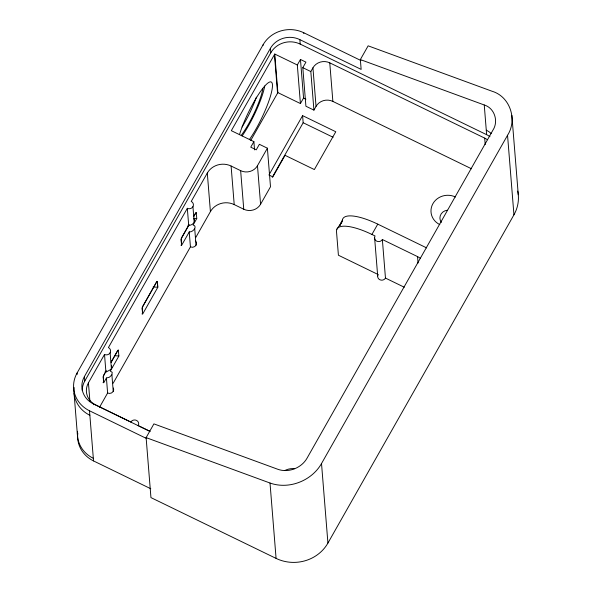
<?xml version="1.0" encoding="UTF-8"?>
<svg xmlns="http://www.w3.org/2000/svg" width="592" height="592" viewBox="0 0 592 592"><rect width="100%" height="100%" fill="white"/><g stroke="black" fill="none" stroke-linecap="round" stroke-linejoin="round"><path stroke-width="0.89" d="M339.801 225.656L342.391 220.032M339.786 225.744L341.562 222.2L336.9 229.185M111.104 362.171L117.29 351.263A2.072 0.4 -64.1 0 1 118.319 350.286L118.888 355.999L110.304 371.14L112.228 372.301L111.895 374.803L109.468 377.178L106.412 378.014L103.763 382.691L103.304 376.993A2.072 0.4 -64.1 0 1 104.214 374.521C104.791 370.459 113.39 371.147 111.585 365.612M193.843 216.169L195.19 213.793A2.072 0.4 -64.1 0 1 196.226 212.817L196.788 218.522L193.118 224.997C198.046 226.262 192.748 232.538 189.299 231.879L181.663 245.221L181.204 239.516A2.072 0.4 -64.1 0 1 182.114 237.052L188.707 225.426C191.623 225.493 195.456 222.696 194.435 219.528M360.35 59.577L484.249 104.976C494.52 108.04 498.693 121.182 493.04 129.959L307.019 458.223C301.439 468.05 288.511 473.141 277.803 469.278L153.913 423.879L146.12 437.621L270.011 483.02C288.889 489.836 311.673 480.867 321.523 463.536L507.544 135.272C517.578 119.799 510.178 96.614 492.033 91.235L368.143 45.828L360.35 59.577L361.142 69.397L299.841 39.612A21.749 20.283 -4.6 0 0 270.433 48.3L84.412 376.564L84.774 381.048A21.749 20.283 -4.6 0 0 82.229 390.365M77.197 374.403L77.086 373.004L263.107 44.748A30.051 28.016 -4.6 0 1 303.733 32.738L360.972 60.547M84.774 381.048L270.796 52.792L270.433 48.3M89.917 401.309L88.43 382.824L104.51 354.453A4.151 3.87 -4.6 0 0 110.119 352.795A4.151 3.87 -4.6 0 0 108.41 347.578L187.331 208.31A4.151 3.87 -4.6 0 0 192.94 206.652A4.151 3.87 -4.6 0 0 191.223 201.435L207.304 173.056A17.605 16.413 -4.6 0 1 231.102 166.026L240.648 170.666A12.447 11.603 -4.6 0 0 257.476 165.686L267.392 148.2L259.377 144.3L256.24 149.835L250.749 147.171L253.887 141.636L231.324 130.677L274.769 54.042L297.317 64.994L300.418 103.556L277.87 92.604L274.769 54.042M106.271 370.696L104.111 374.514A2.072 0.4 -64.1 0 0 103.193 376.986L103.652 382.684L103.001 382.639M189.092 224.56L182.01 237.044A2.072 0.4 -64.1 0 0 181.1 239.508L181.559 245.214L180.9 245.169M111.215 362.178L117.394 351.271A2.072 0.4 -64.1 0 1 118.43 350.294M193.947 216.176L195.293 213.793A2.072 0.4 -64.1 0 1 196.329 212.824M99.574 407.2L107.618 393.014A4.151 3.87 -4.6 0 0 113.383 388.026M113.146 383.253L190.432 246.871A4.151 3.87 -4.6 0 0 195.538 240.892M195.671 237.636L210.412 211.618L207.304 173.056M250.771 140.393L277.87 92.604M297.317 64.994L300.455 59.459L305.938 62.13L302.808 67.666L305.909 106.227L313.923 110.119L316.039 106.382L312.939 67.821A12.447 11.603 -4.6 0 1 329.766 62.848L484.693 138.121A17.605 16.413 -4.6 0 1 487.379 139.742M313.923 110.119L310.822 71.558L312.939 67.821M300.418 103.556L303.555 98.028L300.455 59.459M302.593 115.632L268.953 174.995L272.853 176.89L285.07 155.333L314.359 169.564L335.782 131.757L302.593 115.632L303.163 122.736L272.253 177.282M210.412 211.618A17.605 16.413 -4.6 0 1 234.21 204.588L243.749 209.228A12.447 11.603 -4.6 0 0 260.576 204.255L270.492 186.761L267.392 148.2M341.007 223.68L342.354 221.297A41.492 12.684 29.5 0 1 377.763 224.139L426.654 247.893M378.14 274.525L338.409 255.219L336.508 231.613A41.492 12.684 29.5 0 1 371.917 234.447L377.763 224.139M146.12 437.621L150.945 497.598L276.079 558.397A38.347 35.749 -4.6 0 0 327.924 543.071L513.945 214.815A38.347 35.749 -4.6 0 0 517.719 191.112M189.225 231.872L190.432 246.871M194.058 218.344L196.685 218.522M153.136 286.957L157.731 287.253L157.272 281.555A2.072 0.4 -64.1 0 0 156.236 282.525L143.064 305.783A2.072 0.4 -64.1 0 0 142.147 308.247L142.605 313.945L141.947 313.901M114.841 355.733L118.777 355.992M270.796 52.792A21.749 20.283 -4.6 0 1 300.203 44.097L486.639 134.687A21.749 20.283 -4.6 0 1 489.961 136.685M302.808 67.666L310.822 71.558M316.039 106.382A12.447 11.603 -4.6 0 1 332.867 101.41L471.55 168.794M303.555 98.028L305.909 99.167M303.163 122.736L333.104 137.277M371.917 234.447L375.039 235.964A4.151 3.87 -4.6 0 0 376.749 241.173A4.151 3.87 -4.6 0 0 382.358 239.516L417.545 256.61A17.605 16.413 -4.6 0 1 420.231 258.23M377.985 274.843A4.151 3.87 -4.6 0 0 380.02 279.816A4.151 3.87 -4.6 0 0 385.466 278.085L404.284 287.224M150.094 431.383L138.21 425.611A4.151 3.87 -4.6 0 0 136.493 420.394A4.151 3.87 -4.6 0 0 130.884 422.052L95.704 404.958A17.605 16.413 -4.6 0 1 88.43 382.824M84.412 376.564A21.749 20.283 -4.6 0 0 93.395 403.907L149.82 431.324M77.086 373.004A30.051 28.016 -4.6 0 0 89.503 410.781L146.735 438.591M77.789 433.226A30.051 28.016 -4.6 0 0 93.536 460.931L150.775 488.748M193.865 218.936L194.287 219.314M511.865 115.307L518.274 194.753M507.544 135.272L513.945 214.815M484.249 104.976L486.639 134.687M484.693 138.121L485.203 144.552M417.545 256.61L418.056 263.04M382.358 239.516L385.466 278.085M374.581 237.348L377.681 275.916M329.766 62.848L332.867 101.41M303.733 32.738L303.8 33.581M299.841 39.612L300.203 44.097M321.523 463.536L327.924 543.071M274.451 54.568L277.559 93.129M263.107 44.748L263.151 45.303M257.476 165.686L260.576 204.255M253.887 141.636L254.553 149.902M270.011 483.02L276.079 558.397M240.648 170.666L243.749 209.228M231.102 166.026L234.21 204.588M192.94 206.652L194.191 222.215M194.709 228.667L196.041 245.214M187.331 208.31L188.707 225.426M110.119 352.795L111.377 368.357M111.895 374.803L113.227 391.356M104.51 354.453L105.894 371.561M106.412 378.014L107.618 393.014M93.395 403.907L93.462 404.75M89.503 410.781L93.536 460.931M74.052 393.214L77.515 436.26M262.833 88.889A33.189 6.416 -64.1 0 1 241.284 135.287M256.388 97.14A33.189 6.416 -64.1 0 1 242.039 127.021M284.715 470.581A16.665 15.54 -4.6 0 1 294.609 468.649M441.373 222.385A8.295 7.733 -4.6 0 1 447.448 210.212M439.804 224.612A16.665 15.54 -4.6 0 1 432.922 203.663A16.665 15.54 -4.6 0 1 455.448 197.003M486.276 130.196A21.749 20.283 -4.6 0 1 491.16 133.459M239.649 134.11A37.34 7.215 -64.1 0 1 262.552 88.704A37.34 7.215 -64.1 0 1 271.203 93.447A37.34 7.215 -64.1 0 1 249.461 139.49M89.858 415.266A30.051 28.016 -4.6 0 1 74.118 387.56M93.321 458.319A30.051 28.016 -4.6 0 1 77.508 431.309M264.735 85.995A37.34 7.215 -64.1 0 1 242.143 135.931M188.619 225.389A7.615 3.878 -49.5 0 1 187.945 225.271M105.798 371.532A7.615 3.878 -49.5 0 1 105.124 371.413M156.347 282.532L143.168 305.79A2.072 0.4 -64.1 0 0 142.25 308.254L142.709 313.952L157.835 287.261L157.376 281.563A2.072 0.4 -64.1 0 0 156.347 282.532"/></g></svg>
